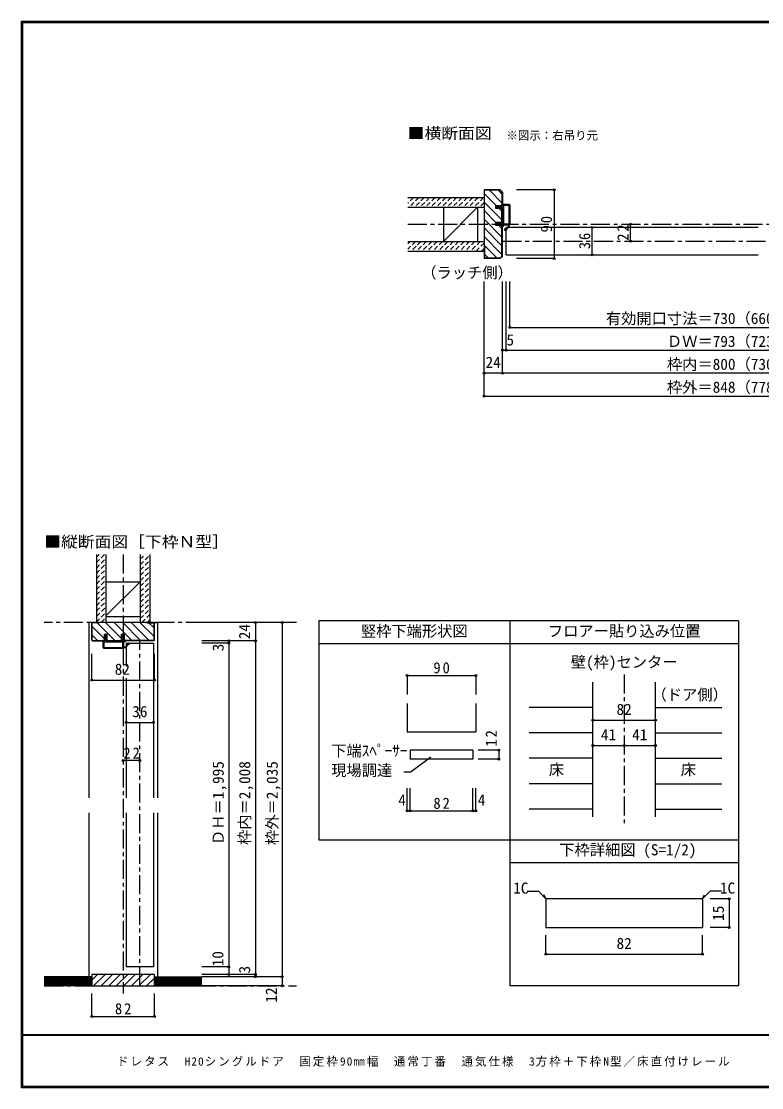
# Model space of a CAD drawing. Units: millimetres at full size, sheet at 1:5, with parts at other scales. Extents: x -973 to 977, y -718 to 696.
# Drawn here: x -973 to -3, y -701 to 696 of the extents above; entities that cross this region are included whole.
import ezdxf
from ezdxf.enums import TextEntityAlignment as Align

# ---------------------------------------------------------------- set-up
doc = ezdxf.new("R2010")
doc.units = ezdxf.units.MM
doc.header["$LTSCALE"] = 5
doc.header["$PDMODE"] = 32
doc.header["$PDSIZE"] = 2.5
doc.linetypes.add('CHAIN1', pattern=[8, 5, -1, 1, -1])
doc.linetypes.add('DASHED1', pattern=[1.8, 1.2, -0.6])
for name, color, linetype in [('0-0_補助線', 7, 'Continuous'), ('0-1_通り芯', 4, 'CHAIN1'), ('0-3_仕上げ', 2, 'Continuous'), ('0-4_枠', 3, 'Continuous'), ('0-6_扉', 6, 'Continuous'), ('0-A_文字', 7, 'Continuous'), ('0-B_寸法', 7, 'Continuous'), ('0-C_ハッチ', 4, 'DASHED1'), ('1-4_枠', 3, 'Continuous'), ('1-B_寸法', 4, 'Continuous'), ('F-1_枠', 6, 'Continuous'), ('F-A_文字', 7, 'Continuous')]:
    doc.layers.add(name, color=color, linetype=linetype)
doc.styles.add('ＭＳ ゴシック', font='')
doc.styles.get('ＭＳ ゴシック').set_extended_font_data('MS Gothic')

# ---------------------------------------------------------------- blocks, each defined once
blk = doc.blocks.new('2')
at = {"layer": '0-0_補助線'}
for p, q in [((-9.846, -9.622), (-9.846, 15.078)), ((-8.846, 16.078), (0.354, 16.078)), ((-8.846, 15.878), (0.637, 15.878)), ((-8.446, 14.378), (-8.446, -8.922)), ((-8.146, 14.678), (-1.546, 14.678)), ((-1.246, 14.378), (-1.246, -8.922)), ((0.154, 11.653), (2.154, 11.653)), ((0.154, 11.653), (0.154, -8.497)), ((2.154, 10.953), (2.154, 11.653)), ((3.154, 11.653), (2.512, 10.83)), ((3.154, 11.653), (6.154, 11.653)), ((4.154, 13.753), (4.154, 13.053)), ((5.154, 13.053), (4.512, 13.876)), ((7.154, 13.053), (5.154, 13.053)), ((6.154, 10.953), (6.154, 11.653)), ((7.558, 12.258), (6.516, 10.835)), ((-1.48, -10.622), (-8.846, -10.622)), ((-1.546, -9.222), (-8.146, -9.222)), ((-1.189, -10.85), (-0.732, -12.694)), ((0.354, -12.922), (-0.441, -12.922)), ((0.154, -8.497), (2.154, -8.497)), ((4.154, -9.897), (0.154, -9.897)), ((0.154, -9.897), (0.154, -10.622)), ((0.154, -10.622), (0.645, -12.548)), ((2.154, -7.797), (2.154, -8.497)), ((3.154, -8.497), (2.512, -7.674)), ((3.154, -8.497), (6.154, -8.497)), ((4.154, -10.597), (4.154, -9.897)), ((5.154, -9.897), (4.512, -10.72)), ((7.154, -9.897), (5.154, -9.897)), ((6.154, -7.797), (6.154, -8.497)), ((7.558, -9.101), (6.516, -7.679))]:
    blk.add_line(p, q, dxfattribs=at)
for points in [[(-9.646, 15.078), (-9.646, -9.622), (-9.846, -9.622)], [(4.154, 13.053), (0.154, 13.053), (0.649, 15.723)]]:
    blk.add_lwpolyline(points, dxfattribs=at)
for centre, radius, start, end in [((-8.846, 15.078), 1, 90, 180), ((-8.846, 15.078), 0.8, 90, 180), ((-8.146, 14.378), 0.3, 90, 180), ((-1.546, 14.378), 0.3, 0, 90), ((0.354, 15.778), 0.3, 349.49875, 90), ((2.354, 10.953), 0.2, 180, 322.03043), ((4.354, 13.753), 0.2, 37.96957, 180), ((6.354, 10.953), 0.2, 180, 323.78053), ((7.154, 12.553), 0.5, 323.78053, 90), ((-8.846, -9.622), 1, 180, 270), ((-2.846, -10.72), 6, 179.06153, 259.29815), ((-8.146, -8.922), 0.3, 180, 270), ((-2.846, -10.72), 5.3, 178.93757, 259.29815), ((-1.546, -8.922), 0.3, 270, 0), ((-1.48, -10.922), 0.3, 13.9282, 90), ((-0.441, -12.622), 0.3, 193.9282, 270), ((0.354, -12.622), 0.3, 270, 14.29438), ((2.354, -7.797), 0.2, 37.96957, 180), ((4.354, -10.597), 0.2, 180, 322.03043), ((6.354, -7.797), 0.2, 36.21947, 180), ((7.154, -9.397), 0.5, 270, 36.21947), ((-3.896, -16.272), 0.35, 259.29815, 79.29815)]:
    blk.add_arc(centre, radius, start, end, dxfattribs=at)
blk.add_point((-3.896, -16.622), dxfattribs=at)

msp = doc.modelspace()

# ---------------------------------------------------------------- linework, layer by layer
at = {"layer": '0-0_補助線', "color": 3}
msp.add_line((-377.693, -197.826), (-377.693, -234.786), dxfattribs=at)
at = {"layer": '0-0_補助線'}
for p, q in [((-463.693, -258.695), (-463.693, -270.695)), ((-381.693, -258.695), (-463.693, -258.695)), ((-381.693, -258.695), (-381.693, -270.695)), ((-381.693, -270.695), (-463.693, -270.695)), ((-436.538, -267.9), (-462.338, -287.249)), ((-472.183, -287.249), (-462.338, -287.249))]:
    msp.add_line(p, q, dxfattribs=at)
at = {"layer": '0-0_補助線', "color": 4}
for p, q in [((-347.803, -258.695), (-374.885, -258.695)), ((-347.803, -258.695), (-347.803, -270.695)), ((-347.803, -270.695), (-374.885, -270.695))]:
    msp.add_line(p, q, dxfattribs=at)
at = {"layer": '0-0_補助線', "color": 3}
msp.add_lwpolyline([(-467.693, -197.826), (-467.693, -234.786), (-377.693, -234.786)], dxfattribs=at)
at = {"layer": '0-0_補助線'}
for p in [(-347.803, -258.695), (-347.803, -270.695)]:
    msp.add_point(p, dxfattribs=at)
at = {"layer": '0-1_通り芯'}
for p, q in [((-467, 430), (468, 430)), ((-343, 408.007), (344, 408.007)), ((-839.976, -2.5), (-839.976, -577.5)), ((-612.619, -91.5), (-943.333, -91.5)), ((-817.976, -567.5), (-817.976, -115.5)), ((-183.347, -159.5), (-183.347, -356.007)), ((-943.333, -567.5), (-612.619, -567.5))]:
    msp.add_line(p, q, dxfattribs=at)
at = {"layer": '0-3_仕上げ'}
for p, q in [((-467, 465), (-367, 465)), ((-467, 452.5), (-367, 452.5)), ((-467, 407.5), (-367, 407.5)), ((-467, 395), (-367, 395)), ((-874.976, -2.5), (-874.976, -91.5)), ((-862.476, -2.5), (-862.476, -91.5)), ((-817.476, -2.5), (-817.476, -91.5)), ((-804.976, -2.5), (-804.976, -91.5)), ((-880.976, -555.5), (-943.333, -555.5)), ((-880.976, -567.5), (-880.976, -555.5)), ((-798.976, -567.5), (-798.976, -555.5)), ((-798.976, -555.5), (-736.619, -555.5)), ((-880.976, -567.5), (-943.333, -567.5)), ((-798.976, -567.5), (-736.619, -567.5))]:
    msp.add_line(p, q, dxfattribs=at)
at = {"layer": '0-3_仕上げ', "color": 7}
for p, q in [((-375.572, 452.5), (-420, 407.5)), ((-862.476, -82.928), (-817.476, -38.5)), ((-880.976, -557), (-943.333, -557)), ((-880.976, -558.5), (-943.333, -558.5)), ((-798.976, -557), (-736.619, -557)), ((-798.976, -558.5), (-736.619, -558.5)), ((-880.976, -560), (-943.333, -560)), ((-880.976, -561.5), (-943.333, -561.5)), ((-880.976, -563), (-943.333, -563)), ((-880.976, -564.5), (-943.333, -564.5)), ((-880.976, -566), (-943.333, -566)), ((-798.976, -560), (-736.619, -560)), ((-798.976, -561.5), (-736.619, -561.5)), ((-798.976, -563), (-736.619, -563)), ((-798.976, -564.5), (-736.619, -564.5)), ((-798.976, -566), (-736.619, -566))]:
    msp.add_line(p, q, dxfattribs=at)
at = {"layer": '0-3_仕上げ', "color": 3}
for p, q in [((-420, 452.5), (-420, 407.5)), ((-375.572, 452.5), (-375.572, 407.5)), ((-862.476, -38.5), (-817.476, -38.5)), ((-862.476, -83.5), (-817.476, -83.5))]:
    msp.add_line(p, q, dxfattribs=at)
at = {"layer": '0-3_仕上げ', "color": 4}
for p, q in [((-224.347, -202.801), (-308.071, -202.801)), ((-142.347, -202.801), (-55.481, -202.801)), ((-224.347, -236.103), (-308.071, -236.103)), ((-142.347, -236.103), (-55.481, -236.103)), ((-224.347, -269.404), (-308.071, -269.404)), ((-142.347, -269.404), (-55.481, -269.404)), ((-224.347, -302.706), (-308.071, -302.706)), ((-142.347, -302.706), (-55.481, -302.706)), ((-224.347, -336.007), (-308.071, -336.007)), ((-142.347, -336.007), (-55.481, -336.007))]:
    msp.add_line(p, q, dxfattribs=at)
at = {"layer": '0-4_枠'}
for p, q in [((-345.828, 475), (-343, 472.172)), ((-346.036, 474.5), (-366.5, 474.5)), ((-366.5, 460), (-366.5, 474.5)), ((-346.036, 474.5), (-343.5, 471.964)), ((-343.5, 471.964), (-343.5, 454.5)), ((-343, 472.172), (-343, 454.5)), ((-366.5, 460), (-367, 460)), ((-351.5, 450.8), (-351.5, 454.5)), ((-351.5, 454.5), (-343, 454.5)), ((-343, 450.8), (-351.5, 450.8)), ((-343.5, 432.2), (-343.5, 450.8)), ((-343, 432.2), (-343, 450.8)), ((-351.5, 428.5), (-351.5, 432.2)), ((-343, 432.2), (-351.5, 432.2)), ((-343, 428.5), (-351.5, 428.5)), ((-343.5, 388.036), (-343.5, 428.5)), ((-343, 387.828), (-343, 428.5)), ((-366.5, 400), (-367, 400)), ((-366.5, 400), (-366.5, 385.5)), ((-346.036, 385.5), (-366.5, 385.5)), ((-343.5, 388.036), (-346.036, 385.5)), ((-798.976, -91.5), (-880.976, -91.5)), ((-880.476, -114.586), (-880.476, -92)), ((-870.976, -92), (-880.476, -92)), ((-870.976, -92), (-870.976, -91.5)), ((-808.976, -92), (-808.976, -91.5)), ((-808.976, -92), (-799.476, -92)), ((-799.476, -114.586), (-799.476, -92)), ((-864.476, -107), (-860.776, -107)), ((-864.476, -115.5), (-864.476, -107)), ((-860.776, -115.5), (-860.776, -107)), ((-842.176, -115.5), (-842.176, -107)), ((-880.062, -115), (-880.476, -114.586)), ((-880.269, -115.5), (-864.476, -115.5)), ((-880.062, -115), (-864.476, -115)), ((-860.776, -115), (-842.176, -115)), ((-860.776, -115.5), (-842.176, -115.5)), ((-799.89, -115), (-838.476, -115)), ((-799.683, -115.5), (-838.476, -115.5)), ((-799.89, -115), (-799.476, -114.586)), ((-224.347, -346.007), (-224.347, -169.5)), ((-142.347, -346.007), (-142.347, -169.5))]:
    msp.add_line(p, q, dxfattribs=at)
at = {"layer": '0-4_枠', "color": 4}
for p, q in [((-880.976, -91.5), (-884.976, -91.5)), ((-884.976, -91.5), (-884.976, -321)), ((-798.976, -91.5), (-794.976, -91.5)), ((-794.976, -91.5), (-794.976, -321)), ((-884.976, -341), (-884.976, -555.5)), ((-794.976, -341), (-794.976, -555.5))]:
    msp.add_line(p, q, dxfattribs=at)
at = {"layer": '0-4_枠'}
for points in [[(-345.828, 475), (-367, 475), (-367, 385)], [(-343, 387.828), (-345.828, 385), (-367, 385)], [(-880.269, -115.5), (-880.976, -114.793), (-880.976, -91.5)], [(-799.683, -115.5), (-798.976, -114.793), (-798.976, -91.5)], [(-842.176, -107), (-838.476, -107), (-838.476, -115.5)]]:
    msp.add_lwpolyline(points, dxfattribs=at)
msp.add_lwpolyline([(-880.976, -567.5), (-798.976, -567.5), (-798.976, -552.5), (-880.976, -552.5)], close=True, dxfattribs=at)
at = {"layer": '0-6_扉'}
for p, q in [((-8, 426), (-338, 426)), ((-338, 390), (-338, 426)), ((-338, 390), (-8, 390)), ((-835.976, -118.5), (-835.976, -149.19)), ((-835.976, -118.5), (-799.976, -118.5)), ((-799.976, -118.5), (-799.976, -321)), ((-835.976, -164.422), (-835.976, -321)), ((-835.976, -341), (-835.976, -542.5)), ((-799.976, -341), (-799.976, -542.5)), ((-799.976, -542.5), (-835.976, -542.5))]:
    msp.add_line(p, q, dxfattribs=at)
at = {"layer": '0-A_文字', "color": 3}
for p, q in [((-583.347, -89.5), (-583.347, -376.007)), ((-33.347, -89.5), (-583.347, -89.5)), ((-333.347, -89.5), (-333.347, -567.5)), ((-33.347, -89.5), (-33.347, -567.5)), ((-33.347, -119.5), (-583.347, -119.5)), ((-583.347, -376.007), (-33.347, -376.007)), ((-333.347, -406.007), (-33.347, -406.007)), ((-33.347, -567.5), (-333.347, -567.5))]:
    msp.add_line(p, q, dxfattribs=at)
at = {"layer": '0-B_寸法', "color": 4}
for p, q in [((-275.175, 475), (-324.495, 475)), ((-275.175, 475), (-275.175, 385)), ((-225.175, 390), (-225.175, 426)), ((-175.175, 408.007), (-175.175, 430)), ((-275.175, 385), (-324.495, 385)), ((-367, 205), (-367, 355)), ((-343, 235), (-343, 355)), ((-338, 265), (-338, 355)), ((-333, 295), (-333, 355)), ((-333, 295), (284.005, 295)), ((-343, 265), (344, 265)), ((368, 235), (-367, 235)), ((-631.619, -91.5), (-736.619, -91.5)), ((-666.619, -91.5), (-666.619, -555.5)), ((-631.619, -91.5), (-631.619, -567.5)), ((-666.619, -115.5), (-736.619, -115.5)), ((-701.619, -118.5), (-736.619, -118.5)), ((-701.619, -115.5), (-701.619, -552.5)), ((-880.976, -166.922), (-880.976, -132.4)), ((-798.976, -166.922), (-798.976, -132.4)), ((-880.976, -166.922), (-798.976, -166.922)), ((-467.693, -160.894), (-377.693, -160.894)), ((-467.693, -160.894), (-467.693, -185.894)), ((-377.693, -160.894), (-377.693, -185.894)), ((-835.976, -222.382), (-799.976, -222.382)), ((-224.347, -219.452), (-142.347, -219.452)), ((-224.347, -252.753), (-142.347, -252.753)), ((-817.976, -272.382), (-839.976, -272.382)), ((-467.693, -338.343), (-467.693, -308.335)), ((-463.693, -338.343), (-463.693, -308.335)), ((-381.693, -338.343), (-381.693, -308.335)), ((-377.693, -338.343), (-377.693, -308.335)), ((-467.693, -338.343), (-463.693, -338.343)), ((-463.693, -338.343), (-381.693, -338.343)), ((-381.693, -338.343), (-377.693, -338.343)), ((-701.619, -542.5), (-736.619, -542.5)), ((-666.619, -552.5), (-736.619, -552.5)), ((-631.619, -555.5), (-736.619, -555.5)), ((-631.619, -567.5), (-736.619, -567.5)), ((-880.976, -607.5), (-880.976, -577.5)), ((-798.976, -607.5), (-798.976, -577.5)), ((-880.976, -607.5), (-798.976, -607.5))]:
    msp.add_line(p, q, dxfattribs=at)
msp.add_lwpolyline([(-367, 205), (368, 205), (368, 355)], dxfattribs=at)
at = {"layer": '0-B_寸法'}
for p in [(-275.175, 475), (-225.175, 426), (-175.175, 430), (-175.175, 408.007), (-225.175, 390), (-275.175, 385), (-333, 295), (-343, 265), (-338, 265), (-367, 235), (-343, 235), (-367, 205), (-666.619, -91.5), (-631.619, -91.5), (-701.619, -115.5), (-701.619, -118.5), (-666.619, -115.5), (-880.976, -166.922), (-798.976, -166.922), (-467.693, -160.894), (-377.693, -160.894), (-835.976, -222.382), (-799.976, -222.382), (-224.347, -219.452), (-142.347, -219.452), (-224.347, -252.753), (-183.347, -252.753), (-142.347, -252.753), (-839.976, -272.382), (-817.976, -272.382), (-467.693, -338.343), (-463.693, -338.343), (-381.693, -338.343), (-377.693, -338.343), (-701.619, -542.5), (-701.619, -552.5), (-666.619, -552.5), (-666.619, -555.5), (-631.619, -555.5), (-631.619, -567.5), (-880.976, -607.5), (-798.976, -607.5)]:
    msp.add_point(p, dxfattribs=at)
at = {"layer": '0-C_ハッチ'}
for p, q in [((-459.531, 465), (-467, 457.531)), ((-466.602, 465), (-467, 464.602)), ((-452.46, 465), (-464.96, 452.5)), ((-445.389, 465), (-457.889, 452.5)), ((-438.318, 465), (-450.818, 452.5)), ((-431.247, 465), (-443.747, 452.5)), ((-424.176, 465), (-436.676, 452.5)), ((-417.105, 465), (-429.605, 452.5)), ((-410.034, 465), (-422.534, 452.5)), ((-402.963, 465), (-415.463, 452.5)), ((-395.892, 465), (-408.392, 452.5)), ((-388.821, 465), (-401.321, 452.5)), ((-381.749, 465), (-394.249, 452.5)), ((-374.678, 465), (-387.178, 452.5)), ((-367.607, 465), (-380.107, 452.5)), ((-367, 458.536), (-372.799, 452.737)), ((-456.823, 407.5), (-467, 397.323)), ((-463.894, 407.5), (-467, 404.394)), ((-449.752, 407.5), (-462.252, 395)), ((-442.681, 407.5), (-455.181, 395)), ((-435.61, 407.5), (-448.11, 395)), ((-428.539, 407.5), (-441.039, 395)), ((-421.468, 407.5), (-433.968, 395)), ((-414.397, 407.5), (-426.897, 395)), ((-407.326, 407.5), (-419.826, 395)), ((-400.255, 407.5), (-412.755, 395)), ((-393.183, 407.5), (-405.683, 395)), ((-386.112, 407.5), (-398.612, 395)), ((-379.041, 407.5), (-391.541, 395)), ((-371.97, 407.5), (-384.47, 395)), ((-367, 405.399), (-377.399, 395)), ((-367, 398.328), (-370.328, 395)), ((-874.976, -6.04), (-871.436, -2.5)), ((-874.976, -13.111), (-864.365, -2.5)), ((-874.976, -20.182), (-862.476, -7.682)), ((-817.476, -8.748), (-811.228, -2.5)), ((-817.476, -15.819), (-804.976, -3.319)), ((-817.476, -22.89), (-804.976, -10.39)), ((-874.976, -27.253), (-862.476, -14.753)), ((-874.976, -34.324), (-862.476, -21.824)), ((-817.476, -29.961), (-804.976, -17.461)), ((-817.476, -37.032), (-804.976, -24.532)), ((-874.976, -41.395), (-862.476, -28.895)), ((-874.976, -48.466), (-862.476, -35.966)), ((-817.476, -44.103), (-804.976, -31.603)), ((-817.476, -51.174), (-804.976, -38.674)), ((-874.976, -55.537), (-862.476, -43.037)), ((-874.976, -62.608), (-862.476, -50.108)), ((-817.476, -58.246), (-804.976, -45.746)), ((-817.476, -65.317), (-804.976, -52.817)), ((-874.976, -69.679), (-862.476, -57.179)), ((-874.976, -76.751), (-862.476, -64.251)), ((-817.476, -72.388), (-804.976, -59.888)), ((-817.476, -79.459), (-804.976, -66.959)), ((-874.976, -90.893), (-862.476, -78.393)), ((-874.654, -83.5), (-862.476, -71.322)), ((-817.476, -86.53), (-804.976, -74.03)), ((-815.375, -91.5), (-804.976, -81.101)), ((-868.512, -91.5), (-862.476, -85.464)), ((-808.304, -91.5), (-804.976, -88.172))]:
    msp.add_line(p, q, dxfattribs=at)
at = {"layer": '0-C_ハッチ', "linetype": 'Continuous'}
for p, q in [((-366.5, 469.97), (-351.029, 454.5)), ((-359.716, 474.5), (-343.5, 458.284)), ((-348.402, 474.5), (-343.5, 469.598)), ((-367, 459.157), (-343.5, 435.657)), ((-367, 447.842), (-351.357, 432.2)), ((-347.329, 450.8), (-343.5, 446.97)), ((-367, 436.529), (-343.5, 413.029)), ((-367, 425.216), (-343.5, 401.716)), ((-347.657, 428.5), (-343.5, 424.343)), ((-367, 413.902), (-343.5, 390.402)), ((-367, 402.588), (-349.912, 385.5)), ((-366.5, 390.775), (-361.225, 385.5)), ((-880.476, -96.784), (-864.476, -112.784)), ((-873.947, -92), (-850.947, -115)), ((-863.133, -91.5), (-842.176, -112.457)), ((-851.819, -91.5), (-828.319, -115)), ((-840.505, -91.5), (-817.005, -115)), ((-829.192, -91.5), (-805.692, -115)), ((-817.878, -91.5), (-799.476, -109.902)), ((-806.064, -92), (-799.476, -98.588)), ((-880.476, -108.098), (-873.574, -115)), ((-880.976, -559.992), (-873.484, -552.5)), ((-878.584, -567.5), (-863.584, -552.5)), ((-868.685, -567.5), (-853.685, -552.5)), ((-858.785, -567.5), (-843.785, -552.5)), ((-848.886, -567.5), (-833.886, -552.5)), ((-838.986, -567.5), (-823.986, -552.5)), ((-829.087, -567.5), (-814.087, -552.5)), ((-819.187, -567.5), (-804.187, -552.5)), ((-809.288, -567.5), (-798.976, -557.188)), ((-799.388, -567.5), (-798.976, -567.088))]:
    msp.add_line(p, q, dxfattribs=at)
at = {"layer": '1-4_枠'}
for p, q in [((-285.14, -453.601), (-285.847, -454.308)), ((-285.847, -454.308), (-285.847, -491.101)), ((-81.554, -453.601), (-285.14, -453.601)), ((-81.554, -453.601), (-80.847, -454.308)), ((-80.847, -454.308), (-80.847, -491.101)), ((-285.847, -491.101), (-80.847, -491.101))]:
    msp.add_line(p, q, dxfattribs=at)
at = {"layer": '1-B_寸法'}
for p, q in [((-310.653, -443.601), (-295.847, -443.601)), ((-285.493, -453.955), (-295.847, -443.601)), ((-81.201, -453.955), (-70.847, -443.601)), ((-56.041, -443.601), (-70.847, -443.601)), ((-285.493, -453.955), (-288.765, -448.287)), ((-81.201, -453.955), (-77.929, -448.287)), ((-45.847, -453.601), (-70.847, -453.601)), ((-45.847, -453.601), (-45.847, -491.101)), ((-285.847, -526.101), (-285.847, -501.101)), ((-80.847, -526.101), (-80.847, -501.101)), ((-45.847, -491.101), (-70.847, -491.101)), ((-285.847, -526.101), (-80.847, -526.101))]:
    msp.add_line(p, q, dxfattribs=at)
at = {"layer": '1-B_寸法', "color": 7}
for p in [(-45.847, -453.601), (-45.847, -491.101), (-285.847, -526.101), (-80.847, -526.101)]:
    msp.add_point(p, dxfattribs=at)
at = {"layer": 'F-1_枠'}
for p, q in [((-973.347, 695.833), (-973.347, -700.833)), ((-973.347, 695.833), (976.653, 695.833)), ((-973.347, 695), (976.653, 695)), ((-973.347, 694.167), (976.653, 694.167)), ((-972.514, 695.833), (-972.514, -700.833)), ((-971.68, 695.833), (-971.68, -700.833)), ((976.653, -631.667), (-973.347, -631.667)), ((976.653, -632.5), (-973.347, -632.5)), ((976.653, -699.167), (-973.347, -699.167)), ((976.653, -700), (-973.347, -700)), ((976.653, -700.833), (-973.347, -700.833))]:
    msp.add_line(p, q, dxfattribs=at)

# ---------------------------------------------------------------- block references
at = {"layer": '0-0_補助線', "xscale": -1}
msp.add_blockref('2', (-342.846, 439.922), dxfattribs=at)
at = {"layer": '0-0_補助線', "rotation": 90}
msp.add_blockref('2', (-849.898, -115.654), dxfattribs=at)

# ---------------------------------------------------------------- texts
at = {"layer": '0-0_補助線', "style": 'ＭＳ ゴシック'}
for s, p in [('下端ｽﾍﾟｰｻｰ', (-567.274, -271.298)), ('現場調達', (-567.274, -296.893))]:
    msp.add_text(s, height=14.66, dxfattribs=at).set_placement(p, align=Align.BOTTOM_LEFT)
at = {"layer": '0-0_補助線', "insert": (-350.303, -254.122), "char_height": 14.66, "attachment_point": 7, "rotation": 90, "style": 'ＭＳ ゴシック'}
msp.add_mtext('\\T1.27;\\W0.95;12', dxfattribs=at)
at = {"layer": '0-A_文字', "style": 'ＭＳ ゴシック', "width": 1.1}
for s, p in [('■横断面図', (-467, 537.5)), ('■縦断面図［下枠Ｎ型］', (-943.333, 2.5))]:
    msp.add_text(s, height=14.66, dxfattribs=at).set_placement(p, align=Align.BOTTOM_LEFT)
at = {"layer": '0-A_文字', "style": 'ＭＳ ゴシック'}
for s, height, p in [('※図示：右吊り元', 11, (-337.669, 537.5)), ('（ラッチ側）', 14.66, (-449.25, 355)), ('竪枠下端形状図', 14.66, (-528.347, -114.5)), ('フロアー貼り込み位置', 14.66, (-283.347, -114.5)), ('壁(枠)センター', 14.66, (-253.347, -155.091)), ('（ドア側）', 14.66, (-147.507, -197.835)), ('床', 14.66, (-282.11, -296.055)), ('床', 14.66, (-109.24, -296.055)), ('下枠詳細図 (S=1/2)', 14.66, (-268.347, -401.007))]:
    msp.add_text(s, height=height, dxfattribs=at).set_placement(p, align=Align.BOTTOM_LEFT)
at = {"layer": '0-B_寸法', "style": 'ＭＳ ゴシック'}
for s, p in [('有効開口寸法＝730（660）<640>［617］', (-207.347, 295)), ('5', (-337.622, 266.878)), ('ＤＷ＝793（723）<703>［680］', (-127.347, 265)), ('24', (-365, 237.5)), ('枠内＝800（730）<710>［687］', (-127.347, 235)), ('枠外＝848（778）<758>［735］', (-127.347, 205)), ('82', (-850.976, -164.422)), ('36', (-827.976, -219.882)), ('82', (-193.347, -216.952)), ('41', (-213.847, -250.253)), ('41', (-172.847, -250.253)), ('4', (-479.332, -335.843)), ('4', (-375.209, -335.843))]:
    msp.add_text(s, height=14.66, dxfattribs=at).set_placement(p, align=Align.BOTTOM_LEFT)
for s, p in [('24', (-669.119, -113.5)), ('3', (-703.782, -129.385)), ('ＤＨ＝1,995', (-703.656, -383)), ('枠内＝2,008', (-668.976, -383)), ('枠外＝2,035', (-632.962, -383)), ('10', (-704.119, -541.875)), ('3', (-669.119, -551.25)), ('12', (-634.119, -589.512))]:
    msp.add_text(s, height=14.66, rotation=90, dxfattribs=at).set_placement(p, align=Align.BOTTOM_LEFT)
at = {"layer": '0-B_寸法', "char_height": 14.66, "attachment_point": 7, "rotation": 90, "style": 'ＭＳ ゴシック'}
for s, insert in [('\\T1.27;\\W0.95;90', (-277.675, 419.375)), ('\\T1.27;\\W0.95;22', (-177.675, 408.378)), ('\\T1.27;\\W0.95;36', (-227.675, 397.375))]:
    msp.add_mtext(s, dxfattribs=dict(at, insert=insert))
at = {"layer": '0-B_寸法', "char_height": 14.66, "attachment_point": 7, "style": 'ＭＳ ゴシック'}
for s, insert in [('\\T1.27;\\W0.95;90', (-433.318, -158.394)), ('\\T1.27;\\W0.95;22', (-839.601, -269.882)), ('\\T1.27;\\W0.95;82', (-433.318, -335.843)), ('\\T1.27;\\W0.95;82', (-850.601, -605))]:
    msp.add_mtext(s, dxfattribs=dict(at, insert=insert))
at = {"layer": '1-B_寸法', "color": 7, "style": 'ＭＳ ゴシック'}
for s, p in [('1C', (-328.778, -451.101)), ('1C', (-57.916, -451.101)), ('82', (-193.347, -523.601))]:
    msp.add_text(s, height=14.66, dxfattribs=at).set_placement(p, align=Align.BOTTOM_LEFT)
msp.add_text('15', height=14.66, rotation=90, dxfattribs=at).set_placement((-48.347, -482.351), align=Align.BOTTOM_LEFT)
at = {"layer": 'F-A_文字', "insert": (-847.938, -673.333), "char_height": 11, "attachment_point": 7, "style": 'ＭＳ ゴシック'}
msp.add_mtext('\\T1.18;ドレタス\u3000H20シングルドア\u3000固定枠90㎜幅\u3000通常丁番\u3000通気仕様\u30003方枠＋下枠N型／床直付けレール', dxfattribs=at)

doc.saveas('drawing.dxf')
